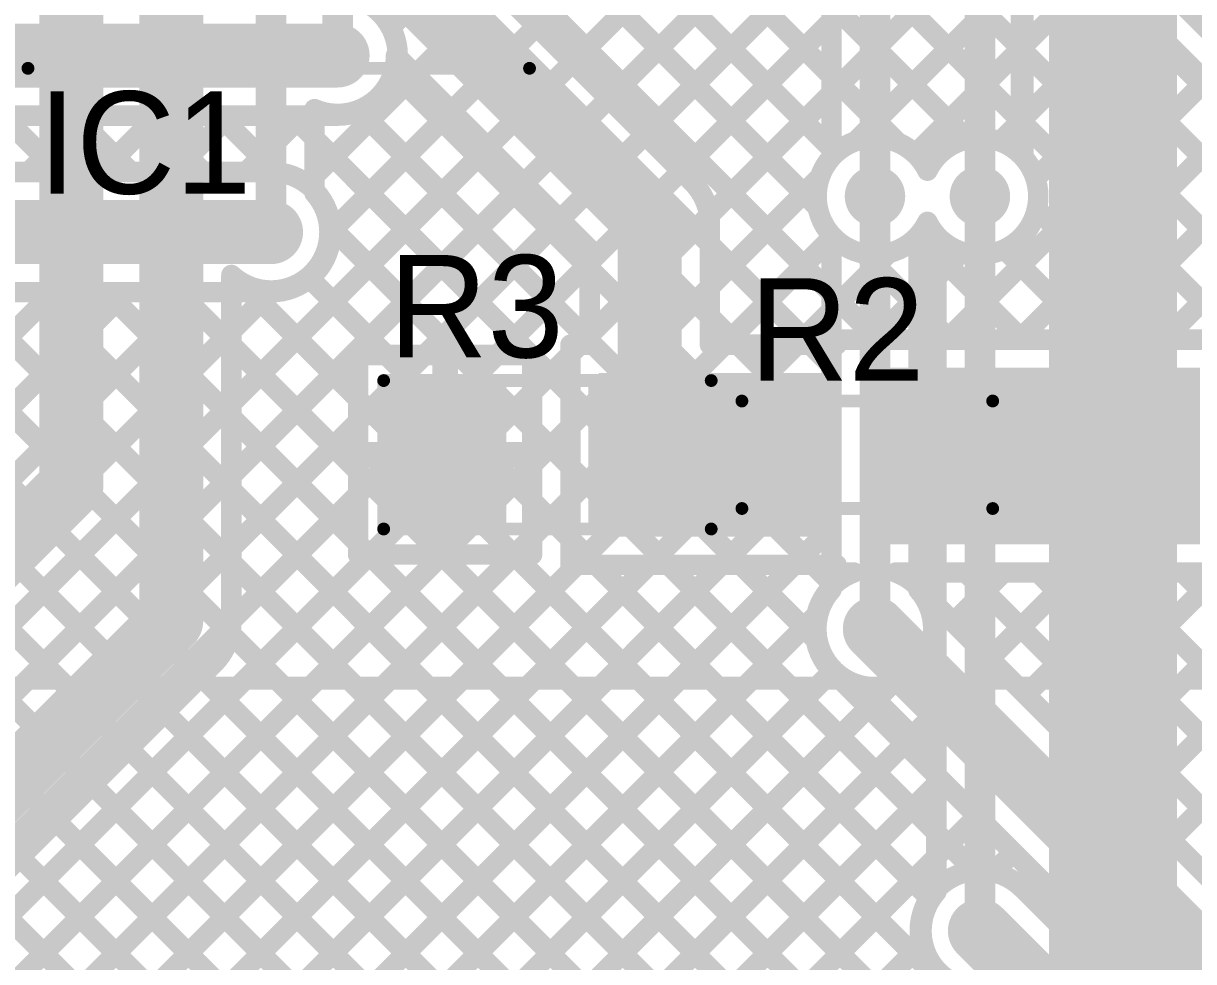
# Model space of a CAD drawing. Header units: millimetres. Extents: x 3.9 to 7.44, y 1.03 to 3.16.
# Drawn here: x 5.5782 to 6.0355, y 1.708 to 2.0745 of the extents above; entities that cross this region are included whole.
import ezdxf

# ---------------------------------------------------------------- set-up
doc = ezdxf.new("R2010")
doc.units = ezdxf.units.MM
doc.header["$MEASUREMENT"] = 0
for name, color, linetype in [('BottomLayer', 5, 'Continuous'), ('MultiLayer', 9, 'Continuous'), ('TopLayer', 1, 'Continuous'), ('TopOverlay', 2, 'Continuous'), ('TopPaste', 8, 'Continuous'), ('TopSolder', 216, 'Continuous'), ('ViaHoleLayer', 16, 'Continuous')]:
    doc.layers.add(name, color=color, linetype=linetype)

# ---------------------------------------------------------------- blocks, each defined once
blk = doc.blocks.new('RES_0805_2')
at = {"layer": 'TopLayer'}
for points in [[(-0.06, -0.025), (-0.02, -0.025), (-0.06, 0.025), (-0.02, 0.025)], [(0.02, -0.025), (0.06, -0.025), (0.02, 0.025), (0.06, 0.025)]]:
    blk.add_solid(points, dxfattribs=at)
at = {"layer": 'TopOverlay', "const_width": 0.005}
for points in [[(0.064, 0.029), (-0.064, 0.029)], [(-0.064, 0.029), (-0.064, -0.029)], [(0.064, 0.029), (0.064, -0.029)], [(0.064, -0.029), (-0.064, -0.029)]]:
    blk.add_lwpolyline(points, dxfattribs=at)
at = {"layer": 'TopOverlay', "const_width": 0.0025}
for points in [[(-0.06525, 0.029, 1), (-0.06275, 0.029, 1)], [(-0.06525, 0.029, 1), (-0.06275, 0.029, 1)], [(0.06275, 0.029, 1), (0.06525, 0.029, 1)], [(0.06275, 0.029, 1), (0.06525, 0.029, 1)], [(-0.06525, -0.029, 1), (-0.06275, -0.029, 1)], [(-0.06525, -0.029, 1), (-0.06275, -0.029, 1)], [(0.06275, -0.029, 1), (0.06525, -0.029, 1)], [(0.06275, -0.029, 1), (0.06525, -0.029, 1)]]:
    blk.add_lwpolyline(points, format="xyb", close=True, dxfattribs=at)
at = {"layer": 'TopPaste'}
for points in [[(-0.06, -0.025), (-0.02, -0.025), (-0.06, 0.025), (-0.02, 0.025)], [(0.02, -0.025), (0.06, -0.025), (0.02, 0.025), (0.06, 0.025)]]:
    blk.add_solid(points, dxfattribs=at)
at = {"layer": 'TopSolder'}
for points in [[(-0.064, -0.029), (-0.016, -0.029), (-0.064, 0.029), (-0.016, 0.029)], [(0.016, -0.029), (0.064, -0.029), (0.016, 0.029), (0.064, 0.029)]]:
    blk.add_solid(points, dxfattribs=at)
blk = doc.blocks.new('ESP8285_3')
at = {"layer": 'TopOverlay', "const_width": 0.005}
blk.add_lwpolyline([(-0.16154, -0.055), (-0.16154, 1.61823)], dxfattribs=at)
blk = doc.blocks.new('PIC16F15355_I_SS_36')
at = {"layer": 'TopOverlay', "const_width": 0.005}
blk.add_lwpolyline([(-0.1, -0.208), (0.096, -0.208)], dxfattribs=at)
at = {"layer": 'TopOverlay', "const_width": 0.0025}
for points in [[(-0.10125, -0.208, 1), (-0.09875, -0.208, 1)], [(0.09475, -0.208, 1), (0.09725, -0.208, 1)]]:
    blk.add_lwpolyline(points, format="xyb", close=True, dxfattribs=at)
blk = doc.blocks.new('R__0603_42')
at = {"layer": 'TopLayer'}
for points in [[(-0.045, 0.0175), (-0.045, -0.0175), (-0.015, 0.0175), (-0.015, -0.0175)], [(0.015, 0.0175), (0.015, -0.0175), (0.045, 0.0175), (0.045, -0.0175)]]:
    blk.add_solid(points, dxfattribs=at)
at = {"layer": 'TopOverlay', "const_width": 0.005}
for points in [[(-0.049, -0.021), (-0.049, 0.021)], [(-0.049, 0.021), (0.049, 0.021)], [(0.049, -0.021), (0.049, 0.021)], [(-0.049, -0.021), (0.049, -0.021)]]:
    blk.add_lwpolyline(points, dxfattribs=at)
at = {"layer": 'TopOverlay', "const_width": 0.0025}
for points in [[(-0.05025, 0.021, 1), (-0.04775, 0.021, 1)], [(-0.05025, 0.021, 1), (-0.04775, 0.021, 1)], [(0.04775, 0.021, 1), (0.05025, 0.021, 1)], [(0.04775, 0.021, 1), (0.05025, 0.021, 1)], [(-0.05025, -0.021, 1), (-0.04775, -0.021, 1)], [(-0.05025, -0.021, 1), (-0.04775, -0.021, 1)], [(0.04775, -0.021, 1), (0.05025, -0.021, 1)], [(0.04775, -0.021, 1), (0.05025, -0.021, 1)]]:
    blk.add_lwpolyline(points, format="xyb", close=True, dxfattribs=at)
at = {"layer": 'TopPaste'}
for points in [[(-0.045, 0.0175), (-0.045, -0.0175), (-0.015, 0.0175), (-0.015, -0.0175)], [(0.015, 0.0175), (0.015, -0.0175), (0.045, 0.0175), (0.045, -0.0175)]]:
    blk.add_solid(points, dxfattribs=at)
at = {"layer": 'TopSolder'}
for points in [[(-0.049, 0.0215), (-0.049, -0.0215), (-0.011, 0.0215), (-0.011, -0.0215)], [(0.011, 0.0215), (0.011, -0.0215), (0.049, 0.0215), (0.049, -0.0215)]]:
    blk.add_solid(points, dxfattribs=at)

msp = doc.modelspace()

# ---------------------------------------------------------------- linework, layer by layer
at = {"layer": 'BottomLayer'}
for points, const_width in [([(6.004, 1.90555), (6.004, 2.66224)], 0.05), ([(5.968, 2.02326), (5.968, 2.63966)], 0.008), ([(5.6985, 1.99326), (5.968, 2.26276)], 0.008), ([(5.09401, 1.36048), (5.968, 2.23448)], 0.008), ([(5.6889, 2.01195), (5.90955, 2.23259)], 0.008), ([(5.09401, 1.3322), (5.968, 2.20619)], 0.008), ([(5.60346, 2.203), (5.894, 1.91246)], 0.008), ([(5.63175, 2.203), (5.894, 1.94075)], 0.008), ([(5.66003, 2.203), (5.894, 1.96903)], 0.008), ([(5.68831, 2.203), (5.88859, 2.00272)], 0.008), ([(5.7166, 2.203), (5.89569, 2.02391)], 0.008), ([(5.72173, 2.07306), (5.85167, 2.203)], 0.008), ([(5.74488, 2.203), (5.91987, 2.02802)], 0.008), ([(5.77317, 2.203), (5.94693, 2.02924)], 0.008), ([(5.80145, 2.203), (5.968, 2.03645)], 0.008), ([(5.82974, 2.203), (5.968, 2.06474)], 0.008), ([(5.09401, 1.30391), (5.968, 2.17791)], 0.008), ([(5.09401, 1.27563), (5.968, 2.14962)], 0.008), ([(5.09821, 1.25155), (5.968, 2.12134)], 0.008), ([(5.90348, 2.02854), (5.968, 2.09305)], 0.008), ([(5.516, 2.062), (5.701, 2.062)], 0.025), ([(5.92674, 2.02351), (5.968, 2.06477)], 0.008), ([(5.72337, 2.05481), (5.894, 1.88418)], 0.008), ([(5.70972, 2.04018), (5.894, 1.85589)], 0.008), ([(5.52573, 2.0385), (5.701, 2.0385)], 0.008), ([(5.56997, 2.0385), (5.59197, 2.0165)], 0.008), ([(5.58032, 2.0165), (5.60232, 2.0385)], 0.008), ([(5.59826, 2.0385), (5.62026, 2.0165)], 0.008), ([(5.6086, 2.0165), (5.6306, 2.0385)], 0.008), ([(5.62654, 2.0385), (5.64854, 2.0165)], 0.008), ([(5.63689, 2.0165), (5.65889, 2.0385)], 0.008), ([(5.65482, 2.0385), (5.6769, 2.01642)], 0.008), ([(5.66517, 2.0165), (5.68717, 2.0385)], 0.008), ([(5.68311, 2.0385), (5.8887, 1.83291)], 0.008), ([(5.95991, 2.0284), (5.968, 2.03649)], 0.008), ([(5.11235, 1.23741), (5.88946, 2.01452)], 0.008), ([(5.543, 2.0165), (5.675, 2.0165)], 0.008), ([(5.911, 1.83806), (5.911, 2.007)], 0.012), ([(5.952, 1.72), (5.952, 2.007)], 0.012), ([(5.543, 1.993), (5.675, 1.993)], 0.025), ([(5.69842, 1.9949), (5.935, 1.75832)], 0.008), ([(5.1265, 1.22327), (5.894, 1.99077)], 0.008), ([(5.894, 1.85328), (5.894, 1.99179)], 0.008), ([(5.928, 1.85314), (5.928, 1.99179)], 0.008), ([(5.928, 1.9916), (5.935, 1.9846)], 0.008), ([(5.935, 1.73521), (5.935, 1.99179)], 0.008), ([(5.69007, 1.97497), (5.93277, 1.73227)], 0.008), ([(5.928, 1.9682), (5.935, 1.9752)], 0.008), ([(5.09401, 1.47362), (5.58989, 1.9695)], 0.008), ([(5.09401, 1.44534), (5.61817, 1.9695)], 0.008), ([(5.09401, 1.38877), (5.67474, 1.9695)], 0.008), ([(5.09401, 1.41705), (5.64646, 1.9695)], 0.008), ([(5.55273, 1.9695), (5.675, 1.9695)], 0.008), ([(5.55412, 1.9695), (5.95885, 1.56477)], 0.008), ([(5.5824, 1.9695), (5.968, 1.5839)], 0.008), ([(5.61069, 1.9695), (5.968, 1.61219)], 0.008), ([(5.63897, 1.9695), (5.968, 1.64047)], 0.008), ([(5.66726, 1.9695), (5.968, 1.66876)], 0.008), ([(5.14064, 1.20912), (5.894, 1.96249)], 0.008), ([(5.928, 1.96331), (5.935, 1.95631)], 0.008), ([(5.53928, 1.95605), (5.94471, 1.55062)], 0.008), ([(5.928, 1.93992), (5.935, 1.94692)], 0.008), ([(5.52514, 1.94191), (5.93057, 1.53648)], 0.008), ([(5.928, 1.93503), (5.935, 1.92803)], 0.008), ([(5.36009, 1.40029), (5.894, 1.9342)], 0.008), ([(5.511, 1.92777), (5.91643, 1.52234)], 0.008), ([(6.004, 1.559), (6.004, 1.90555)], 0.05), ([(5.928, 1.91163), (5.935, 1.91863)], 0.008), ([(5.49686, 1.91362), (5.90229, 1.5082)], 0.008), ([(5.38908, 1.401), (5.894, 1.90592)], 0.008), ([(5.928, 1.90675), (5.935, 1.89975)], 0.008), ([(5.48272, 1.89948), (5.88814, 1.49405)], 0.008), ([(5.928, 1.88335), (5.935, 1.89035)], 0.008), ([(5.46857, 1.88534), (5.874, 1.47991)], 0.008), ([(5.41737, 1.401), (5.894, 1.87763)], 0.008), ([(5.928, 1.87846), (5.935, 1.87146)], 0.008), ([(5.45443, 1.8712), (5.85986, 1.46577)], 0.008), ([(5.928, 1.85506), (5.935, 1.86206)], 0.008), ([(5.44029, 1.85706), (5.84572, 1.45163)], 0.008), ([(5.44565, 1.401), (5.88904, 1.84439)], 0.008), ([(5.93237, 1.84581), (5.935, 1.84318)], 0.008), ([(5.91094, 1.838), (5.911, 1.83806)], 0.012), ([(5.93284, 1.83161), (5.935, 1.83378)], 0.008), ([(5.47394, 1.401), (5.89481, 1.82187)], 0.008), ([(5.92754, 1.82236), (5.935, 1.81489)], 0.008), ([(5.50222, 1.401), (5.91732, 1.8161)], 0.008), ([(5.90584, 1.81576), (5.935, 1.78661)], 0.008), ([(5.5305, 1.401), (5.935, 1.8055)], 0.008), ([(5.55879, 1.401), (5.935, 1.77721)], 0.008), ([(5.58707, 1.401), (5.935, 1.74893)], 0.008), ([(5.61636, 1.402), (5.92967, 1.71532)], 0.008)]:
    msp.add_lwpolyline(points, dxfattribs=dict(at, const_width=const_width))
at = {"layer": 'BottomLayer', "const_width": 0.008}
for points in [[(5.701, 2.0855, -0.414214), (5.7245, 2.062)], [(5.7245, 2.062, -0.414214), (5.701, 2.0385)], [(5.894, 1.99179, -1.148397), (5.9315, 2.017)], [(5.9315, 2.017, -0.512425), (5.968, 2.02326)], [(5.675, 2.0165, -0.414214), (5.6985, 1.993)], [(5.9315, 1.997, -0.069073), (5.928, 1.99179)], [(5.935, 1.99179, -0.069073), (5.9315, 1.997)], [(5.6985, 1.993, -0.414214), (5.675, 1.9695)], [(5.93375, 1.838, -1.455804), (5.894, 1.85328)], [(5.928, 1.85314, -0.183437), (5.93375, 1.838)], [(5.968, 1.70374, -0.968727), (5.935, 1.73521)]]:
    msp.add_lwpolyline(points, format="xyb", dxfattribs=at)
at = {"layer": 'BottomLayer'}
for points, const_width in [([(5.71973, 2.07306, 1), (5.72373, 2.07306, 1)], 0.004), ([(5.69475, 2.062, 1), (5.70725, 2.062, 1)], 0.0125), ([(5.69509, 2.062, 1), (5.70691, 2.062, 1)], 0.01181), ([(5.966, 2.06477, 1), (5.97, 2.06477, 1)], 0.004), ([(5.966, 2.06474, 1), (5.97, 2.06474, 1)], 0.004), ([(5.7225, 2.062, 1), (5.7265, 2.062, 1)], 0.004), ([(5.7225, 2.062, 1), (5.7265, 2.062, 1)], 0.004), ([(5.72137, 2.05481, 1), (5.72537, 2.05481, 1)], 0.004), ([(5.70772, 2.04018, 1), (5.71172, 2.04018, 1)], 0.004), ([(5.59626, 2.0385, 1), (5.60026, 2.0385, 1)], 0.004), ([(5.60032, 2.0385, 1), (5.60432, 2.0385, 1)], 0.004), ([(5.62454, 2.0385, 1), (5.62854, 2.0385, 1)], 0.004), ([(5.6286, 2.0385, 1), (5.6326, 2.0385, 1)], 0.004), ([(5.65282, 2.0385, 1), (5.65682, 2.0385, 1)], 0.004), ([(5.65689, 2.0385, 1), (5.66089, 2.0385, 1)], 0.004), ([(5.68111, 2.0385, 1), (5.68511, 2.0385, 1)], 0.004), ([(5.68517, 2.0385, 1), (5.68917, 2.0385, 1)], 0.004), ([(5.699, 2.0385, 1), (5.703, 2.0385, 1)], 0.004), ([(5.699, 2.0385, 1), (5.703, 2.0385, 1)], 0.004), ([(5.966, 2.03649, 1), (5.97, 2.03649, 1)], 0.004), ([(5.966, 2.03645, 1), (5.97, 2.03645, 1)], 0.004), ([(5.90148, 2.02854, 1), (5.90548, 2.02854, 1)], 0.004), ([(5.91787, 2.02802, 1), (5.92187, 2.02802, 1)], 0.004), ([(5.94493, 2.02924, 1), (5.94893, 2.02924, 1)], 0.004), ([(5.95791, 2.0284, 1), (5.96191, 2.0284, 1)], 0.004), ([(5.89369, 2.02391, 1), (5.89769, 2.02391, 1)], 0.004), ([(5.92474, 2.02351, 1), (5.92874, 2.02351, 1)], 0.004), ([(5.966, 2.02326, 1), (5.97, 2.02326, 1)], 0.004), ([(5.966, 2.02326, 1), (5.97, 2.02326, 1)], 0.004), ([(5.57832, 2.0165, 1), (5.58232, 2.0165, 1)], 0.004), ([(5.58997, 2.0165, 1), (5.59397, 2.0165, 1)], 0.004), ([(5.6066, 2.0165, 1), (5.6106, 2.0165, 1)], 0.004), ([(5.61826, 2.0165, 1), (5.62226, 2.0165, 1)], 0.004), ([(5.63489, 2.0165, 1), (5.63889, 2.0165, 1)], 0.004), ([(5.64654, 2.0165, 1), (5.65054, 2.0165, 1)], 0.004), ([(5.66317, 2.0165, 1), (5.66717, 2.0165, 1)], 0.004), ([(5.673, 2.0165, 1), (5.677, 2.0165, 1)], 0.004), ([(5.673, 2.0165, 1), (5.677, 2.0165, 1)], 0.004), ([(5.6749, 2.01642, 1), (5.6789, 2.01642, 1)], 0.004), ([(5.88746, 2.01452, 1), (5.89146, 2.01452, 1)], 0.004), ([(5.90509, 2.007, 1), (5.91691, 2.007, 1)], 0.01181), ([(5.9295, 2.017, 1), (5.9335, 2.017, 1)], 0.004), ([(5.9295, 2.017, 1), (5.9335, 2.017, 1)], 0.004), ([(5.94609, 2.007, 1), (5.95791, 2.007, 1)], 0.01181), ([(5.6869, 2.01195, 1), (5.6909, 2.01195, 1)], 0.004), ([(5.908, 2.007, 1), (5.914, 2.007, 1)], 0.006), ([(5.949, 2.007, 1), (5.955, 2.007, 1)], 0.006), ([(5.66875, 1.993, 1), (5.68125, 1.993, 1)], 0.0125), ([(5.66909, 1.993, 1), (5.68091, 1.993, 1)], 0.01181), ([(5.88659, 2.00272, 1), (5.89059, 2.00272, 1)], 0.004), ([(5.69642, 1.9949, 1), (5.70042, 1.9949, 1)], 0.004), ([(5.9295, 1.997, 1), (5.9335, 1.997, 1)], 0.004), ([(5.9295, 1.997, 1), (5.9335, 1.997, 1)], 0.004), ([(5.6965, 1.99326, 1), (5.7005, 1.99326, 1)], 0.004), ([(5.6965, 1.993, 1), (5.7005, 1.993, 1)], 0.004), ([(5.6965, 1.993, 1), (5.7005, 1.993, 1)], 0.004), ([(5.892, 1.99179, 1), (5.896, 1.99179, 1)], 0.004), ([(5.892, 1.99179, 1), (5.896, 1.99179, 1)], 0.004), ([(5.892, 1.99077, 1), (5.896, 1.99077, 1)], 0.004), ([(5.926, 1.99179, 1), (5.93, 1.99179, 1)], 0.004), ([(5.926, 1.99179, 1), (5.93, 1.99179, 1)], 0.004), ([(5.926, 1.9916, 1), (5.93, 1.9916, 1)], 0.004), ([(5.933, 1.99179, 1), (5.937, 1.99179, 1)], 0.004), ([(5.933, 1.99179, 1), (5.937, 1.99179, 1)], 0.004), ([(5.933, 1.9846, 1), (5.937, 1.9846, 1)], 0.004), ([(5.68807, 1.97497, 1), (5.69207, 1.97497, 1)], 0.004), ([(5.933, 1.9752, 1), (5.937, 1.9752, 1)], 0.004), ([(5.5804, 1.9695, 1), (5.5844, 1.9695, 1)], 0.004), ([(5.58789, 1.9695, 1), (5.59189, 1.9695, 1)], 0.004), ([(5.60869, 1.9695, 1), (5.61269, 1.9695, 1)], 0.004), ([(5.61617, 1.9695, 1), (5.62017, 1.9695, 1)], 0.004), ([(5.63697, 1.9695, 1), (5.64097, 1.9695, 1)], 0.004), ([(5.64446, 1.9695, 1), (5.64846, 1.9695, 1)], 0.004), ([(5.66526, 1.9695, 1), (5.66926, 1.9695, 1)], 0.004), ([(5.67274, 1.9695, 1), (5.67674, 1.9695, 1)], 0.004), ([(5.673, 1.9695, 1), (5.677, 1.9695, 1)], 0.004), ([(5.673, 1.9695, 1), (5.677, 1.9695, 1)], 0.004), ([(5.892, 1.96903, 1), (5.896, 1.96903, 1)], 0.004), ([(5.926, 1.9682, 1), (5.93, 1.9682, 1)], 0.004), ([(5.892, 1.96249, 1), (5.896, 1.96249, 1)], 0.004), ([(5.926, 1.96331, 1), (5.93, 1.96331, 1)], 0.004), ([(5.933, 1.95631, 1), (5.937, 1.95631, 1)], 0.004), ([(5.933, 1.94692, 1), (5.937, 1.94692, 1)], 0.004), ([(5.892, 1.94075, 1), (5.896, 1.94075, 1)], 0.004), ([(5.926, 1.93992, 1), (5.93, 1.93992, 1)], 0.004), ([(5.926, 1.93503, 1), (5.93, 1.93503, 1)], 0.004), ([(5.892, 1.9342, 1), (5.896, 1.9342, 1)], 0.004), ([(5.98825, 1.90555, 1), (6.01975, 1.90555, 1)], 0.0315), ([(5.933, 1.92803, 1), (5.937, 1.92803, 1)], 0.004), ([(5.9915, 1.90555, 1), (6.0165, 1.90555, 1)], 0.025), ([(5.9915, 1.90555, 1), (6.0165, 1.90555, 1)], 0.025), ([(5.933, 1.91863, 1), (5.937, 1.91863, 1)], 0.004), ([(5.892, 1.91246, 1), (5.896, 1.91246, 1)], 0.004), ([(5.926, 1.91163, 1), (5.93, 1.91163, 1)], 0.004), ([(5.892, 1.90592, 1), (5.896, 1.90592, 1)], 0.004), ([(5.926, 1.90675, 1), (5.93, 1.90675, 1)], 0.004), ([(5.933, 1.89975, 1), (5.937, 1.89975, 1)], 0.004), ([(5.933, 1.89035, 1), (5.937, 1.89035, 1)], 0.004), ([(5.892, 1.88418, 1), (5.896, 1.88418, 1)], 0.004), ([(5.926, 1.88335, 1), (5.93, 1.88335, 1)], 0.004), ([(5.892, 1.87763, 1), (5.896, 1.87763, 1)], 0.004), ([(5.926, 1.87846, 1), (5.93, 1.87846, 1)], 0.004), ([(5.933, 1.87146, 1), (5.937, 1.87146, 1)], 0.004), ([(5.933, 1.86206, 1), (5.937, 1.86206, 1)], 0.004), ([(5.892, 1.85589, 1), (5.896, 1.85589, 1)], 0.004), ([(5.892, 1.85328, 1), (5.896, 1.85328, 1)], 0.004), ([(5.892, 1.85328, 1), (5.896, 1.85328, 1)], 0.004), ([(5.926, 1.85506, 1), (5.93, 1.85506, 1)], 0.004), ([(5.926, 1.85314, 1), (5.93, 1.85314, 1)], 0.004), ([(5.926, 1.85314, 1), (5.93, 1.85314, 1)], 0.004), ([(5.88704, 1.84439, 1), (5.89104, 1.84439, 1)], 0.004), ([(5.90503, 1.838, 1), (5.91684, 1.838, 1)], 0.01181), ([(5.93037, 1.84581, 1), (5.93437, 1.84581, 1)], 0.004), ([(5.90794, 1.838, 1), (5.91394, 1.838, 1)], 0.006), ([(5.908, 1.83806, 1), (5.914, 1.83806, 1)], 0.006), ([(5.908, 1.83806, 1), (5.914, 1.83806, 1)], 0.006), ([(5.933, 1.84318, 1), (5.937, 1.84318, 1)], 0.004), ([(5.93175, 1.838, 1), (5.93575, 1.838, 1)], 0.004), ([(5.93175, 1.838, 1), (5.93575, 1.838, 1)], 0.004), ([(5.8867, 1.83291, 1), (5.8907, 1.83291, 1)], 0.004), ([(5.93084, 1.83161, 1), (5.93484, 1.83161, 1)], 0.004), ([(5.933, 1.83378, 1), (5.937, 1.83378, 1)], 0.004), ([(5.89281, 1.82187, 1), (5.89681, 1.82187, 1)], 0.004), ([(5.92554, 1.82236, 1), (5.92954, 1.82236, 1)], 0.004), ([(5.91532, 1.8161, 1), (5.91932, 1.8161, 1)], 0.004), ([(5.90384, 1.81576, 1), (5.90784, 1.81576, 1)], 0.004), ([(5.933, 1.81489, 1), (5.937, 1.81489, 1)], 0.004), ([(5.933, 1.8055, 1), (5.937, 1.8055, 1)], 0.004), ([(5.933, 1.78661, 1), (5.937, 1.78661, 1)], 0.004), ([(5.933, 1.77721, 1), (5.937, 1.77721, 1)], 0.004), ([(5.933, 1.75832, 1), (5.937, 1.75832, 1)], 0.004), ([(5.933, 1.74893, 1), (5.937, 1.74893, 1)], 0.004), ([(5.933, 1.73521, 1), (5.937, 1.73521, 1)], 0.004), ([(5.933, 1.73521, 1), (5.937, 1.73521, 1)], 0.004), ([(5.93077, 1.73227, 1), (5.93477, 1.73227, 1)], 0.004), ([(5.94609, 1.72, 1), (5.95791, 1.72, 1)], 0.01181), ([(5.949, 1.72, 1), (5.955, 1.72, 1)], 0.006), ([(5.92767, 1.71532, 1), (5.93167, 1.71532, 1)], 0.004)]:
    msp.add_lwpolyline(points, format="xyb", close=True, dxfattribs=dict(at, const_width=const_width))
at = {"layer": 'MultiLayer'}
for points, const_width in [([(5.69509, 2.062, 1), (5.70691, 2.062, 1)], 0.01181), ([(5.90509, 2.007, 1), (5.91691, 2.007, 1)], 0.01181), ([(5.94609, 2.007, 1), (5.95791, 2.007, 1)], 0.01181), ([(5.66909, 1.993, 1), (5.68091, 1.993, 1)], 0.01181), ([(5.98825, 1.90555, 1), (6.01975, 1.90555, 1)], 0.0315), ([(5.90503, 1.838, 1), (5.91684, 1.838, 1)], 0.01181), ([(5.94609, 1.72, 1), (5.95791, 1.72, 1)], 0.01181)]:
    msp.add_lwpolyline(points, format="xyb", close=True, dxfattribs=dict(at, const_width=const_width))
at = {"layer": 'TopLayer'}
for points, const_width in [([(5.675, 1.993), (5.675, 2.224)], 0.012), ([(5.701, 2.062), (5.701, 2.215)], 0.012), ([(5.741, 2.078), (5.741, 2.192)], 0.025), ([(5.636, 1.841), (5.636, 2.19)], 0.025), ([(5.597, 1.894), (5.597, 2.187)], 0.025), ([(5.742, 2.081), (5.742, 2.18)], 0.02), ([(5.94057, 2.17543), (6.069, 2.047)], 0.012), ([(5.93087, 2.15843), (6.052, 2.0373)], 0.008), ([(5.93353, 2.15843), (6.052, 2.03996)], 0.008), ([(5.952, 2.007), (5.952, 2.103)], 0.012), ([(5.969, 2.02221), (5.969, 2.103)], 0.008), ([(5.82116, 2.03107), (5.88253, 2.09243)], 0.008), ([(5.969, 2.06577), (5.99759, 2.09436)], 0.008), ([(5.969, 2.09202), (6.04913, 2.01189)], 0.008), ([(5.741, 2.078), (5.823, 1.996)], 0.025), ([(5.7645, 2.08773), (5.8396, 2.01263)], 0.008), ([(5.911, 2.007), (5.911, 2.088)], 0.012), ([(5.77874, 2.0735), (5.78404, 2.0788)], 0.008), ([(5.78423, 2.0788), (5.91203, 1.951)], 0.008), ([(5.79288, 2.05935), (5.81233, 2.0788)], 0.008), ([(5.80702, 2.04521), (5.84061, 2.0788)], 0.008), ([(5.81251, 2.0788), (5.88859, 2.00272)], 0.008), ([(5.8408, 2.0788), (5.894, 2.0256)], 0.008), ([(5.86718, 2.0807), (5.894, 2.05388)], 0.008), ([(5.894, 2.02221), (5.894, 2.08096)], 0.008), ([(5.969, 2.03749), (6.01174, 2.08022)], 0.008), ([(5.83531, 2.01693), (5.894, 2.07562)], 0.008), ([(5.969, 2.06374), (6.0455, 1.98724)], 0.008), ([(5.97373, 2.01393), (6.02588, 2.06608)], 0.008), ([(5.7244, 2.06137), (5.7995, 1.98627)], 0.008), ([(5.692, 2.01504), (5.73136, 2.0544)], 0.008), ([(5.72282, 2.05536), (5.7995, 1.97868)], 0.008), ([(5.93908, 1.951), (6.04002, 2.05194)], 0.008), ([(5.84623, 1.99957), (5.894, 2.04734)], 0.008), ([(5.692, 2.00821), (5.692, 2.04104)], 0.008), ([(5.69781, 1.99257), (5.7455, 2.04026)], 0.008), ([(5.70918, 2.04071), (5.7995, 1.95039)], 0.008), ([(5.96737, 1.951), (6.052, 2.03563)], 0.008), ([(5.969, 2.03545), (6.0455, 1.95895)], 0.008), ([(5.692, 2.02961), (5.77661, 1.945)], 0.008), ([(5.6595, 1.92598), (5.75965, 2.02612)], 0.008), ([(5.8465, 1.97155), (5.88946, 2.01452)], 0.008), ([(5.6595, 1.89769), (5.77379, 2.01198)], 0.008), ([(5.823, 1.906), (5.823, 1.996)], 0.025), ([(5.97424, 2.00193), (6.02517, 1.951)], 0.008), ([(5.99565, 1.951), (6.04555, 2.0009)], 0.008), ([(5.69765, 1.99567), (5.74832, 1.945)], 0.008), ([(5.73509, 1.945), (5.78793, 1.99784)], 0.008), ([(5.8465, 1.949), (5.8465, 1.996)], 0.008), ([(5.85223, 1.949), (5.89449, 1.99126)], 0.008), ([(5.92791, 1.99169), (5.9686, 1.951)], 0.008), ([(5.7995, 1.949), (5.7995, 1.98627)], 0.008), ([(5.8465, 1.98825), (5.88575, 1.949)], 0.008), ([(5.9108, 1.951), (5.94507, 1.98527)], 0.008), ([(5.96158, 1.9863), (5.99688, 1.951)], 0.008), ([(5.76338, 1.945), (5.7995, 1.98112)], 0.008), ([(5.88051, 1.949), (5.91634, 1.98482)], 0.008), ([(5.90672, 1.98459), (5.94031, 1.951)], 0.008), ([(5.6595, 1.841), (5.6595, 1.97626)], 0.008), ([(5.66339, 1.97336), (5.709, 1.92776)], 0.008), ([(5.68958, 1.97546), (5.72004, 1.945)], 0.008), ([(6.02394, 1.951), (6.0455, 1.97256)], 0.008), ([(5.6595, 1.95426), (5.67543, 1.97019)], 0.008), ([(5.8465, 1.95996), (5.85746, 1.949)], 0.008), ([(5.6595, 1.94897), (5.709, 1.89947)], 0.008), ([(5.792, 1.94534), (5.79566, 1.949)], 0.008), ([(5.792, 1.949), (5.7995, 1.949)], 0.008), ([(5.792, 1.942), (5.792, 1.949)], 0.008), ([(5.79566, 1.949), (5.7995, 1.95284)], 0.008), ([(5.8465, 1.949), (5.896, 1.949)], 0.008), ([(5.896, 1.951), (6.0455, 1.951)], 0.008), ([(5.709, 1.945), (5.777, 1.945)], 0.008), ([(5.709, 1.867), (5.709, 1.945)], 0.008), ([(5.777, 1.93034), (5.792, 1.94534)], 0.008), ([(5.777, 1.867), (5.777, 1.945)], 0.008), ([(5.777, 1.94461), (5.792, 1.92961)], 0.008), ([(5.743, 1.906), (5.743, 1.941)], 0.01), ([(5.792, 1.87), (5.792, 1.942)], 0.008), ([(5.792, 1.87), (5.792, 1.942)], 0.008), ([(5.6595, 1.92069), (5.709, 1.87119)], 0.008), ([(5.6595, 1.86941), (5.709, 1.91891)], 0.008), ([(5.777, 1.90205), (5.792, 1.91705)], 0.008), ([(5.777, 1.91632), (5.792, 1.90132)], 0.008), ([(5.823, 1.906), (5.878, 1.906)], 0.02), ([(5.713, 1.906), (5.743, 1.906)], 0.01), ([(5.743, 1.871), (5.743, 1.906)], 0.01), ([(5.743, 1.906), (5.773, 1.906)], 0.01), ([(5.15821, 1.45521), (5.597, 1.894)], 0.025), ([(5.6595, 1.8924), (6.4839, 1.068)], 0.008), ([(5.6595, 1.84112), (5.709, 1.89062)], 0.008), ([(5.777, 1.87377), (5.792, 1.88877)], 0.008), ([(5.777, 1.88804), (5.792, 1.87304)], 0.008), ([(5.709, 1.87119), (5.71319, 1.867)], 0.008), ([(5.77023, 1.867), (5.777, 1.87377)], 0.008), ([(4.97123, 1.068), (5.77023, 1.867)], 0.008), ([(5.09401, 1.21906), (5.74195, 1.867)], 0.008), ([(5.09401, 1.24735), (5.71366, 1.867)], 0.008), ([(5.709, 1.867), (5.777, 1.867)], 0.008), ([(5.71319, 1.867), (6.51219, 1.068)], 0.008), ([(5.74147, 1.867), (6.54047, 1.068)], 0.008), ([(5.76976, 1.867), (6.56876, 1.068)], 0.008), ([(5.792, 1.863), (5.792, 1.87)], 0.008), ([(5.12725, 1.19574), (5.79451, 1.863)], 0.008), ([(5.16562, 1.20582), (5.8228, 1.863)], 0.008), ([(5.18605, 1.19797), (5.85108, 1.863)], 0.008), ([(5.20019, 1.18382), (5.87937, 1.863)], 0.008), ([(5.6595, 1.86412), (6.45562, 1.068)], 0.008), ([(5.792, 1.863), (5.896, 1.863)], 0.008), ([(5.80204, 1.863), (5.93227, 1.73277)], 0.008), ([(5.83032, 1.863), (5.94992, 1.74341)], 0.008), ([(5.85861, 1.863), (5.88782, 1.83379)], 0.008), ([(5.88689, 1.863), (5.8948, 1.85509)], 0.008), ([(5.896, 1.86), (5.90267, 1.86)], 0.008), ([(5.9192, 1.86), (6.049, 1.86)], 0.008), ([(5.92755, 1.85462), (5.93294, 1.86)], 0.008), ([(5.9417, 1.84047), (5.96122, 1.86)], 0.008), ([(5.94646, 1.86), (6.22696, 1.5795)], 0.008), ([(5.95584, 1.82633), (5.9895, 1.86)], 0.008), ([(5.96998, 1.81219), (6.01779, 1.86)], 0.008), ([(5.97475, 1.86), (6.25525, 1.5795)], 0.008), ([(5.98412, 1.79805), (6.04607, 1.86)], 0.008), ([(5.99826, 1.78391), (6.07306, 1.8587)], 0.008), ([(6.00303, 1.86), (6.28353, 1.5795)], 0.008), ([(6.03131, 1.86), (6.31181, 1.5795)], 0.008), ([(5.92755, 1.85462), (6.20267, 1.5795)], 0.008), ([(5.15021, 1.35521), (5.636, 1.841)], 0.025), ([(5.91094, 1.838), (6.19294, 1.556)], 0.025), ([(6.01241, 1.76976), (6.0872, 1.84456)], 0.008), ([(5.20803, 1.16338), (5.88807, 1.84342)], 0.008), ([(5.65903, 1.83631), (6.42733, 1.068)], 0.008), ([(6.02655, 1.75562), (6.10135, 1.83042)], 0.008), ([(5.16685, 1.33861), (5.6526, 1.82437)], 0.008), ([(5.27978, 1.20685), (5.89432, 1.82138)], 0.008), ([(5.89432, 1.82138), (6.1763, 1.5394)], 0.008), ([(5.64764, 1.81941), (6.39905, 1.068)], 0.008), ([(5.30899, 1.20777), (5.90846, 1.80724)], 0.008), ([(5.6335, 1.80527), (6.37077, 1.068)], 0.008), ([(5.32812, 1.19862), (5.9226, 1.7931)], 0.008), ([(5.61936, 1.79112), (6.34248, 1.068)], 0.008), ([(5.34157, 1.18378), (5.93675, 1.77896)], 0.008), ([(5.60522, 1.77698), (6.3142, 1.068)], 0.008), ([(5.34893, 1.16285), (5.95089, 1.76481)], 0.008), ([(5.59107, 1.76284), (6.28591, 1.068)], 0.008), ([(5.57693, 1.7487), (6.25763, 1.068)], 0.008), ([(5.95726, 1.7429), (5.96503, 1.75067)], 0.008), ([(5.56279, 1.73456), (6.22934, 1.068)], 0.008), ([(5.96862, 1.73662), (6.40673, 1.2985)], 0.008), ([(5.97394, 1.7313), (5.97917, 1.73653)], 0.008), ([(5.952, 1.72), (6.397, 1.275)], 0.025), ([(5.98808, 1.71715), (5.99331, 1.72239)], 0.008), ([(5.33965, 1.12529), (5.9291, 1.71474)], 0.008), ([(6.00222, 1.70301), (6.00746, 1.70825)], 0.008)]:
    msp.add_lwpolyline(points, dxfattribs=dict(at, const_width=const_width))
for points, const_width in [([(5.73475, 2.078, 1), (5.74725, 2.078, 1)], 0.0125), ([(5.73475, 2.078, 1), (5.74725, 2.078, 1)], 0.0125), ([(5.737, 2.081, 1), (5.747, 2.081, 1)], 0.01), ([(5.77674, 2.0735, 1), (5.78074, 2.0735, 1)], 0.004), ([(5.892, 2.07562, 1), (5.896, 2.07562, 1)], 0.004), ([(5.69509, 2.062, 1), (5.70691, 2.062, 1)], 0.01181), ([(5.698, 2.062, 1), (5.704, 2.062, 1)], 0.006), ([(5.967, 2.06577, 1), (5.971, 2.06577, 1)], 0.004), ([(5.967, 2.06374, 1), (5.971, 2.06374, 1)], 0.004), ([(6.02388, 2.06608, 1), (6.02788, 2.06608, 1)], 0.004), ([(5.72181, 2.06198, 1), (5.72581, 2.06198, 1)], 0.004), ([(5.7224, 2.06137, 1), (5.7264, 2.06137, 1)], 0.004), ([(5.79088, 2.05935, 1), (5.79488, 2.05935, 1)], 0.004), ([(5.72082, 2.05536, 1), (5.72482, 2.05536, 1)], 0.004), ([(5.72936, 2.0544, 1), (5.73336, 2.0544, 1)], 0.004), ([(5.892, 2.05388, 1), (5.896, 2.05388, 1)], 0.004), ([(5.80502, 2.04521, 1), (5.80902, 2.04521, 1)], 0.004), ([(5.892, 2.04734, 1), (5.896, 2.04734, 1)], 0.004), ([(5.69, 2.04104, 1), (5.694, 2.04104, 1)], 0.004), ([(5.69, 2.04104, 1), (5.694, 2.04104, 1)], 0.004), ([(5.70718, 2.04071, 1), (5.71119, 2.04071, 1)], 0.004), ([(5.7435, 2.04026, 1), (5.7475, 2.04026, 1)], 0.004), ([(5.967, 2.03749, 1), (5.971, 2.03749, 1)], 0.004), ([(5.81916, 2.03107, 1), (5.82316, 2.03107, 1)], 0.004), ([(5.967, 2.03545, 1), (5.971, 2.03545, 1)], 0.004), ([(5.69, 2.02961, 1), (5.694, 2.02961, 1)], 0.004), ([(5.75765, 2.02612, 1), (5.76165, 2.02612, 1)], 0.004), ([(5.892, 2.0256, 1), (5.896, 2.0256, 1)], 0.004), ([(5.892, 2.02221, 1), (5.896, 2.02221, 1)], 0.004), ([(5.892, 2.02221, 1), (5.896, 2.02221, 1)], 0.004), ([(5.967, 2.02221, 1), (5.971, 2.02221, 1)], 0.004), ([(5.967, 2.02221, 1), (5.971, 2.02221, 1)], 0.004), ([(5.69, 2.01504, 1), (5.694, 2.01504, 1)], 0.004), ([(5.83331, 2.01693, 1), (5.83731, 2.01693, 1)], 0.004), ([(5.88746, 2.01452, 1), (5.89146, 2.01452, 1)], 0.004), ([(5.90509, 2.007, 1), (5.91691, 2.007, 1)], 0.01181), ([(5.94609, 2.007, 1), (5.95791, 2.007, 1)], 0.01181), ([(5.97173, 2.01393, 1), (5.97573, 2.01393, 1)], 0.004), ([(5.69, 2.00821, 1), (5.694, 2.00821, 1)], 0.004), ([(5.69, 2.00821, 1), (5.694, 2.00821, 1)], 0.004), ([(5.77179, 2.01198, 1), (5.77579, 2.01198, 1)], 0.004), ([(5.8376, 2.01263, 1), (5.8416, 2.01263, 1)], 0.004), ([(5.8376, 2.01263, 1), (5.8416, 2.01263, 1)], 0.004), ([(5.83762, 2.01262, 1), (5.84162, 2.01262, 1)], 0.004), ([(5.908, 2.007, 1), (5.914, 2.007, 1)], 0.006), ([(5.949, 2.007, 1), (5.955, 2.007, 1)], 0.006), ([(5.81675, 1.996, 1), (5.82925, 1.996, 1)], 0.0125), ([(5.81675, 1.996, 1), (5.82925, 1.996, 1)], 0.0125), ([(5.97281, 2.007, 1), (5.97681, 2.007, 1)], 0.004), ([(5.97281, 2.007, 1), (5.97681, 2.007, 1)], 0.004), ([(5.66909, 1.993, 1), (5.68091, 1.993, 1)], 0.01181), ([(5.84423, 1.99957, 1), (5.84823, 1.99957, 1)], 0.004), ([(5.88659, 2.00272, 1), (5.89059, 2.00272, 1)], 0.004), ([(5.97224, 2.00193, 1), (5.97624, 2.00193, 1)], 0.004), ([(5.672, 1.993, 1), (5.678, 1.993, 1)], 0.006), ([(5.69565, 1.99567, 1), (5.69965, 1.99567, 1)], 0.004), ([(5.78593, 1.99784, 1), (5.78993, 1.99784, 1)], 0.004), ([(5.8445, 1.996, 1), (5.8485, 1.996, 1)], 0.004), ([(5.8445, 1.996, 1), (5.8485, 1.996, 1)], 0.004), ([(5.8445, 1.996, 1), (5.8485, 1.996, 1)], 0.004), ([(5.9295, 1.997, 1), (5.9335, 1.997, 1)], 0.004), ([(5.9295, 1.997, 1), (5.9335, 1.997, 1)], 0.004), ([(5.69581, 1.993, 1), (5.69981, 1.993, 1)], 0.004), ([(5.69581, 1.993, 1), (5.69981, 1.993, 1)], 0.004), ([(5.69581, 1.99257, 1), (5.69981, 1.99257, 1)], 0.004), ([(5.89249, 1.99126, 1), (5.89649, 1.99126, 1)], 0.004), ([(5.92591, 1.99169, 1), (5.92991, 1.99169, 1)], 0.004), ([(5.7975, 1.98627, 1), (5.8015, 1.98627, 1)], 0.004), ([(5.7975, 1.98627, 1), (5.8015, 1.98627, 1)], 0.004), ([(5.8445, 1.98825, 1), (5.8485, 1.98825, 1)], 0.004), ([(5.94307, 1.98527, 1), (5.94707, 1.98527, 1)], 0.004), ([(5.95958, 1.9863, 1), (5.96358, 1.9863, 1)], 0.004), ([(5.7975, 1.98112, 1), (5.8015, 1.98112, 1)], 0.004), ([(5.90472, 1.98459, 1), (5.90872, 1.98459, 1)], 0.004), ([(5.91434, 1.98482, 1), (5.91834, 1.98482, 1)], 0.004), ([(5.6575, 1.97626, 1), (5.6615, 1.97626, 1)], 0.004), ([(5.6575, 1.97626, 1), (5.6615, 1.97626, 1)], 0.004), ([(5.7975, 1.97868, 1), (5.8015, 1.97868, 1)], 0.004), ([(5.66139, 1.97336, 1), (5.66539, 1.97336, 1)], 0.004), ([(5.68758, 1.97546, 1), (5.69158, 1.97546, 1)], 0.004), ([(5.8445, 1.97155, 1), (5.8485, 1.97155, 1)], 0.004), ([(5.67343, 1.97019, 1), (5.67743, 1.97019, 1)], 0.004), ([(5.8445, 1.95996, 1), (5.8485, 1.95996, 1)], 0.004), ([(5.6575, 1.95426, 1), (5.6615, 1.95426, 1)], 0.004), ([(5.6575, 1.94897, 1), (5.6615, 1.94897, 1)], 0.004), ([(5.79, 1.949, 1), (5.794, 1.949, 1)], 0.004), ([(5.79, 1.949, 1), (5.794, 1.949, 1)], 0.004), ([(5.79366, 1.949, 1), (5.79766, 1.949, 1)], 0.004), ([(5.79366, 1.949, 1), (5.79766, 1.949, 1)], 0.004), ([(5.7975, 1.95284, 1), (5.8015, 1.95284, 1)], 0.004), ([(5.7975, 1.95039, 1), (5.8015, 1.95039, 1)], 0.004), ([(5.7975, 1.949, 1), (5.8015, 1.949, 1)], 0.004), ([(5.7975, 1.949, 1), (5.8015, 1.949, 1)], 0.004), ([(5.8445, 1.949, 1), (5.8485, 1.949, 1)], 0.004), ([(5.8445, 1.949, 1), (5.8485, 1.949, 1)], 0.004), ([(5.85023, 1.949, 1), (5.85423, 1.949, 1)], 0.004), ([(5.85546, 1.949, 1), (5.85946, 1.949, 1)], 0.004), ([(5.87851, 1.949, 1), (5.88251, 1.949, 1)], 0.004), ([(5.88375, 1.949, 1), (5.88775, 1.949, 1)], 0.004), ([(5.894, 1.951, 1), (5.898, 1.951, 1)], 0.004), ([(5.894, 1.949, 1), (5.898, 1.949, 1)], 0.004), ([(5.9088, 1.951, 1), (5.9128, 1.951, 1)], 0.004), ([(5.91003, 1.951, 1), (5.91403, 1.951, 1)], 0.004), ([(5.93708, 1.951, 1), (5.94108, 1.951, 1)], 0.004), ([(5.93831, 1.951, 1), (5.94231, 1.951, 1)], 0.004), ([(5.96537, 1.951, 1), (5.96937, 1.951, 1)], 0.004), ([(5.9666, 1.951, 1), (5.9706, 1.951, 1)], 0.004), ([(5.99365, 1.951, 1), (5.99765, 1.951, 1)], 0.004), ([(5.99488, 1.951, 1), (5.99888, 1.951, 1)], 0.004), ([(6.02194, 1.951, 1), (6.02594, 1.951, 1)], 0.004), ([(6.02317, 1.951, 1), (6.02717, 1.951, 1)], 0.004), ([(5.707, 1.945, 1), (5.711, 1.945, 1)], 0.004), ([(5.707, 1.945, 1), (5.711, 1.945, 1)], 0.004), ([(5.71804, 1.945, 1), (5.72204, 1.945, 1)], 0.004), ([(5.73309, 1.945, 1), (5.73709, 1.945, 1)], 0.004), ([(5.74632, 1.945, 1), (5.75032, 1.945, 1)], 0.004), ([(5.76138, 1.945, 1), (5.76538, 1.945, 1)], 0.004), ([(5.77461, 1.945, 1), (5.77861, 1.945, 1)], 0.004), ([(5.775, 1.945, 1), (5.779, 1.945, 1)], 0.004), ([(5.775, 1.945, 1), (5.779, 1.945, 1)], 0.004), ([(5.775, 1.94461, 1), (5.779, 1.94461, 1)], 0.004), ([(5.79, 1.94534, 1), (5.794, 1.94534, 1)], 0.004), ([(5.79, 1.94534, 1), (5.794, 1.94534, 1)], 0.004), ([(5.7405, 1.941, 1), (5.7455, 1.941, 1)], 0.005), ([(5.79, 1.942, 1), (5.794, 1.942, 1)], 0.004), ([(5.79, 1.942, 1), (5.794, 1.942, 1)], 0.004), ([(5.79, 1.942, 1), (5.794, 1.942, 1)], 0.004), ([(5.775, 1.93034, 1), (5.779, 1.93034, 1)], 0.004), ([(5.98825, 1.90555, 1), (6.01975, 1.90555, 1)], 0.0315), ([(5.6575, 1.92598, 1), (5.6615, 1.92598, 1)], 0.004), ([(5.707, 1.92776, 1), (5.711, 1.92776, 1)], 0.004), ([(5.79, 1.92961, 1), (5.794, 1.92961, 1)], 0.004), ([(5.6575, 1.92069, 1), (5.6615, 1.92069, 1)], 0.004), ([(5.707, 1.91891, 1), (5.711, 1.91891, 1)], 0.004), ([(5.79, 1.91705, 1), (5.794, 1.91705, 1)], 0.004), ([(5.775, 1.91632, 1), (5.779, 1.91632, 1)], 0.004), ([(5.81675, 1.906, 1), (5.82925, 1.906, 1)], 0.0125), ([(5.818, 1.906, 1), (5.828, 1.906, 1)], 0.01), ([(5.873, 1.906, 1), (5.883, 1.906, 1)], 0.01), ([(5.7105, 1.906, 1), (5.7155, 1.906, 1)], 0.005), ([(5.7405, 1.906, 1), (5.7455, 1.906, 1)], 0.005), ([(5.7405, 1.906, 1), (5.7455, 1.906, 1)], 0.005), ([(5.7405, 1.906, 1), (5.7455, 1.906, 1)], 0.005), ([(5.7405, 1.906, 1), (5.7455, 1.906, 1)], 0.005), ([(5.7705, 1.906, 1), (5.7755, 1.906, 1)], 0.005), ([(5.59075, 1.894, 1), (5.60325, 1.894, 1)], 0.0125), ([(5.59075, 1.894, 1), (5.60325, 1.894, 1)], 0.0125), ([(5.707, 1.89947, 1), (5.711, 1.89947, 1)], 0.004), ([(5.775, 1.90205, 1), (5.779, 1.90205, 1)], 0.004), ([(5.79, 1.90132, 1), (5.794, 1.90132, 1)], 0.004), ([(5.6575, 1.89769, 1), (5.6615, 1.89769, 1)], 0.004), ([(5.6575, 1.8924, 1), (5.6615, 1.8924, 1)], 0.004), ([(5.707, 1.89062, 1), (5.711, 1.89062, 1)], 0.004), ([(5.775, 1.88804, 1), (5.779, 1.88804, 1)], 0.004), ([(5.79, 1.88877, 1), (5.794, 1.88877, 1)], 0.004), ([(5.707, 1.87119, 1), (5.711, 1.87119, 1)], 0.004), ([(5.707, 1.87119, 1), (5.711, 1.87119, 1)], 0.004), ([(5.7405, 1.871, 1), (5.7455, 1.871, 1)], 0.005), ([(5.775, 1.87377, 1), (5.779, 1.87377, 1)], 0.004), ([(5.775, 1.87377, 1), (5.779, 1.87377, 1)], 0.004), ([(5.79, 1.87304, 1), (5.794, 1.87304, 1)], 0.004), ([(5.6575, 1.86941, 1), (5.6615, 1.86941, 1)], 0.004), ([(5.707, 1.867, 1), (5.711, 1.867, 1)], 0.004), ([(5.707, 1.867, 1), (5.711, 1.867, 1)], 0.004), ([(5.71119, 1.867, 1), (5.71519, 1.867, 1)], 0.004), ([(5.71119, 1.867, 1), (5.71519, 1.867, 1)], 0.004), ([(5.71166, 1.867, 1), (5.71566, 1.867, 1)], 0.004), ([(5.73947, 1.867, 1), (5.74347, 1.867, 1)], 0.004), ([(5.73995, 1.867, 1), (5.74395, 1.867, 1)], 0.004), ([(5.76776, 1.867, 1), (5.77176, 1.867, 1)], 0.004), ([(5.76823, 1.867, 1), (5.77223, 1.867, 1)], 0.004), ([(5.76823, 1.867, 1), (5.77223, 1.867, 1)], 0.004), ([(5.775, 1.867, 1), (5.779, 1.867, 1)], 0.004), ([(5.775, 1.867, 1), (5.779, 1.867, 1)], 0.004), ([(5.79, 1.87, 1), (5.794, 1.87, 1)], 0.004), ([(5.79, 1.87, 1), (5.794, 1.87, 1)], 0.004), ([(5.79, 1.87, 1), (5.794, 1.87, 1)], 0.004), ([(5.6575, 1.86412, 1), (5.6615, 1.86412, 1)], 0.004), ([(5.79, 1.863, 1), (5.794, 1.863, 1)], 0.004), ([(5.79, 1.863, 1), (5.794, 1.863, 1)], 0.004), ([(5.79251, 1.863, 1), (5.79651, 1.863, 1)], 0.004), ([(5.80004, 1.863, 1), (5.80404, 1.863, 1)], 0.004), ([(5.8208, 1.863, 1), (5.8248, 1.863, 1)], 0.004), ([(5.82832, 1.863, 1), (5.83232, 1.863, 1)], 0.004), ([(5.84908, 1.863, 1), (5.85308, 1.863, 1)], 0.004), ([(5.85661, 1.863, 1), (5.86061, 1.863, 1)], 0.004), ([(5.87737, 1.863, 1), (5.88137, 1.863, 1)], 0.004), ([(5.88489, 1.863, 1), (5.88889, 1.863, 1)], 0.004), ([(5.894, 1.863, 1), (5.898, 1.863, 1)], 0.004), ([(5.894, 1.86, 1), (5.898, 1.86, 1)], 0.004), ([(5.90067, 1.86, 1), (5.90467, 1.86, 1)], 0.004), ([(5.90067, 1.86, 1), (5.90467, 1.86, 1)], 0.004), ([(5.9172, 1.86, 1), (5.9212, 1.86, 1)], 0.004), ([(5.9172, 1.86, 1), (5.9212, 1.86, 1)], 0.004), ([(5.93094, 1.86, 1), (5.93494, 1.86, 1)], 0.004), ([(5.94446, 1.86, 1), (5.94846, 1.86, 1)], 0.004), ([(5.95922, 1.86, 1), (5.96322, 1.86, 1)], 0.004), ([(5.97275, 1.86, 1), (5.97675, 1.86, 1)], 0.004), ([(5.9875, 1.86, 1), (5.9915, 1.86, 1)], 0.004), ([(6.00103, 1.86, 1), (6.00503, 1.86, 1)], 0.004), ([(6.01579, 1.86, 1), (6.01979, 1.86, 1)], 0.004), ([(6.02931, 1.86, 1), (6.03331, 1.86, 1)], 0.004), ([(5.8928, 1.85509, 1), (5.8968, 1.85509, 1)], 0.004), ([(5.92555, 1.85462, 1), (5.92955, 1.85462, 1)], 0.004), ([(5.92555, 1.85462, 1), (5.92955, 1.85462, 1)], 0.004), ([(5.92555, 1.85462, 1), (5.92955, 1.85462, 1)], 0.004), ([(5.62975, 1.841, 1), (5.64225, 1.841, 1)], 0.0125), ([(5.62975, 1.841, 1), (5.64225, 1.841, 1)], 0.0125), ([(5.90469, 1.838, 1), (5.91719, 1.838, 1)], 0.0125), ([(5.90503, 1.838, 1), (5.91684, 1.838, 1)], 0.01181), ([(5.6575, 1.84112, 1), (5.6615, 1.84112, 1)], 0.004), ([(5.6575, 1.841, 1), (5.6615, 1.841, 1)], 0.004), ([(5.6575, 1.841, 1), (5.6615, 1.841, 1)], 0.004), ([(5.6575, 1.841, 1), (5.6615, 1.841, 1)], 0.004), ([(5.88607, 1.84342, 1), (5.89007, 1.84342, 1)], 0.004), ([(5.9397, 1.84047, 1), (5.9437, 1.84047, 1)], 0.004), ([(5.65703, 1.83631, 1), (5.66103, 1.83631, 1)], 0.004), ([(5.88582, 1.83379, 1), (5.88982, 1.83379, 1)], 0.004), ([(5.95384, 1.82633, 1), (5.95784, 1.82633, 1)], 0.004), ([(5.6506, 1.82437, 1), (5.6546, 1.82437, 1)], 0.004), ([(5.6506, 1.82437, 1), (5.6546, 1.82437, 1)], 0.004), ([(5.65062, 1.82438, 1), (5.65462, 1.82438, 1)], 0.004), ([(5.89232, 1.82138, 1), (5.89632, 1.82138, 1)], 0.004), ([(5.89232, 1.82138, 1), (5.89632, 1.82138, 1)], 0.004), ([(5.89232, 1.82138, 1), (5.89632, 1.82138, 1)], 0.004), ([(5.64564, 1.81941, 1), (5.64964, 1.81941, 1)], 0.004), ([(5.96798, 1.81219, 1), (5.97198, 1.81219, 1)], 0.004), ([(5.90646, 1.80724, 1), (5.91046, 1.80724, 1)], 0.004), ([(5.6315, 1.80527, 1), (5.6355, 1.80527, 1)], 0.004), ([(5.98212, 1.79805, 1), (5.98612, 1.79805, 1)], 0.004), ([(5.61736, 1.79112, 1), (5.62136, 1.79112, 1)], 0.004), ([(5.9206, 1.7931, 1), (5.9246, 1.7931, 1)], 0.004), ([(5.99626, 1.78391, 1), (6.00026, 1.78391, 1)], 0.004), ([(5.60322, 1.77698, 1), (5.60722, 1.77698, 1)], 0.004), ([(5.93475, 1.77896, 1), (5.93875, 1.77896, 1)], 0.004), ([(6.01041, 1.76976, 1), (6.01441, 1.76976, 1)], 0.004), ([(5.58907, 1.76284, 1), (5.59307, 1.76284, 1)], 0.004), ([(5.94889, 1.76481, 1), (5.95289, 1.76481, 1)], 0.004), ([(6.02455, 1.75562, 1), (6.02855, 1.75562, 1)], 0.004), ([(5.57493, 1.7487, 1), (5.57893, 1.7487, 1)], 0.004), ([(5.96303, 1.75067, 1), (5.96703, 1.75067, 1)], 0.004), ([(5.94792, 1.74341, 1), (5.95192, 1.74341, 1)], 0.004), ([(5.95526, 1.7429, 1), (5.95926, 1.7429, 1)], 0.004), ([(5.96662, 1.73662, 1), (5.97062, 1.73662, 1)], 0.004), ([(5.96662, 1.73662, 1), (5.97062, 1.73662, 1)], 0.004), ([(5.97717, 1.73653, 1), (5.98117, 1.73653, 1)], 0.004), ([(5.93027, 1.73277, 1), (5.93427, 1.73277, 1)], 0.004), ([(5.97194, 1.7313, 1), (5.97594, 1.7313, 1)], 0.004), ([(5.94575, 1.72, 1), (5.95825, 1.72, 1)], 0.0125), ([(5.94609, 1.72, 1), (5.95791, 1.72, 1)], 0.01181), ([(5.99131, 1.72239, 1), (5.99531, 1.72239, 1)], 0.004), ([(5.98608, 1.71715, 1), (5.99008, 1.71715, 1)], 0.004), ([(5.9271, 1.71474, 1), (5.9311, 1.71474, 1)], 0.004), ([(6.00546, 1.70825, 1), (6.00946, 1.70825, 1)], 0.004)]:
    msp.add_lwpolyline(points, format="xyb", close=True, dxfattribs=dict(at, const_width=const_width))
at = {"layer": 'TopLayer', "const_width": 0.008}
for points in [[(5.72381, 2.06198, -0.538309), (5.692, 2.04104)], [(5.9315, 1.997, -1.148397), (5.894, 2.02221)], [(5.969, 2.02221, -0.184522), (5.97481, 2.007)], [(5.692, 2.00821, -0.184522), (5.69781, 1.993)], [(5.8396, 2.01263, -0.199188), (5.8465, 1.996)], [(5.83962, 2.01262, -0.198912), (5.8465, 1.996)], [(5.97481, 2.007, -0.795338), (5.9315, 1.997)], [(5.69781, 1.993, -0.654409), (5.6595, 1.97626)], [(5.89432, 1.82138, -0.54532), (5.90267, 1.86)], [(5.9192, 1.86, -0.106949), (5.92755, 1.85462)], [(5.6595, 1.841, -0.199188), (5.6526, 1.82437)], [(5.6595, 1.841, -0.198912), (5.65262, 1.82438)], [(5.93538, 1.70338, -1), (5.96862, 1.73662)]]:
    msp.add_lwpolyline(points, format="xyb", dxfattribs=at)
at = {"layer": 'TopLayer'}
for points in [[(5.907, 1.94), (5.907, 1.871), (6.038, 1.94), (6.038, 1.871)], [(5.803, 1.874), (5.896, 1.874), (5.803, 1.938), (5.896, 1.938)]]:
    msp.add_solid(points, dxfattribs=at)
at = {"layer": 'ViaHoleLayer'}
for points, const_width in [([(5.69805, 2.062, 1), (5.70395, 2.062, 1)], 0.00591), ([(5.90805, 2.007, 1), (5.91395, 2.007, 1)], 0.00591), ([(5.94905, 2.007, 1), (5.95495, 2.007, 1)], 0.00591), ([(5.67205, 1.993, 1), (5.67795, 1.993, 1)], 0.00591), ([(5.99613, 1.90555, 1), (6.01187, 1.90555, 1)], 0.01575), ([(5.90798, 1.838, 1), (5.91389, 1.838, 1)], 0.00591), ([(5.94905, 1.72, 1), (5.95495, 1.72, 1)], 0.00591)]:
    msp.add_lwpolyline(points, format="xyb", close=True, dxfattribs=dict(at, const_width=const_width))

# ---------------------------------------------------------------- block references
msp.add_blockref('PIC16F15355_I_SS_36', (5.68, 2.265))
for name, p, rotation in [('RES_0805_2', (5.783, 1.906), 180), ('R__0603_42', (5.908, 1.906), 360), ('ESP8285_3', (5.04364, 1.65521), 270)]:
    msp.add_blockref(name, p, dxfattribs=dict(rotation=rotation))

# ---------------------------------------------------------------- texts
at = {"layer": 'TopOverlay'}
for s, p in [('IC1', (5.584, 2.008)), ('R3', (5.721, 1.94404)), ('R2', (5.862, 1.935))]:
    msp.add_text(s, height=0.04, dxfattribs=at).set_placement(p)

doc.saveas('drawing.dxf')
